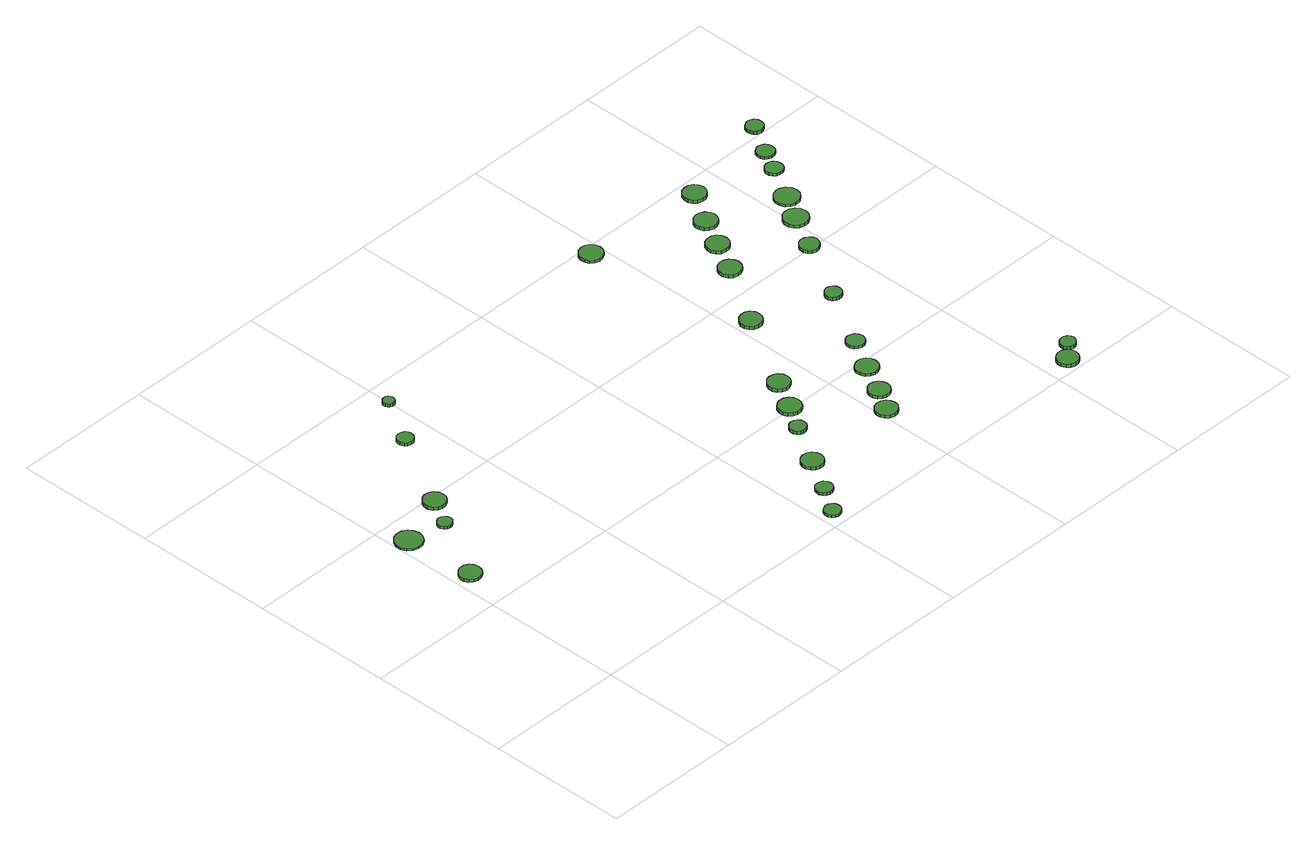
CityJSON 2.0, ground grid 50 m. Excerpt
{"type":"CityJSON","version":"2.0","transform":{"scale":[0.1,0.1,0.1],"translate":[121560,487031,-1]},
"CityObjects":{
"tree1":{"type":"SolitaryVegetationObject","attributes":{"function":"something"},"geometry":[{"type":"MultiSurface","lod":"1","boundaries":[[[0,1,2,3,4,5,6,7,8,9,10,11,12,13,14]],[[15,16,17,18,19,20,21,22,23,24,25,26,27,28,29]],[[0,29,28,1]],[[1,28,27,2]],[[2,27,26,3]],[[3,26,25,4]],[[4,25,24,5]],[[5,24,23,6]],[[6,23,22,7]],[[7,22,21,8]],[[8,21,20,9]],[[9,20,19,10]],[[10,19,18,11]],[[11,18,17,12]],[[12,17,16,13]],[[13,16,15,14]],[[14,15,29,0]]]}]},
"tree2":{"type":"SolitaryVegetationObject","attributes":{"function":"something"},"geometry":[{"type":"MultiSurface","lod":"1","boundaries":[[[30,31,32,33,34,35,36,37,38,39,40,41,42,43,44]],[[45,46,47,48,49,50,51,52,53,54,55,56,57,58,59]],[[30,59,58,31]],[[31,58,57,32]],[[32,57,56,33]],[[33,56,55,34]],[[34,55,54,35]],[[35,54,53,36]],[[36,53,52,37]],[[37,52,51,38]],[[38,51,50,39]],[[39,50,49,40]],[[40,49,48,41]],[[41,48,47,42]],[[42,47,46,43]],[[43,46,45,44]],[[44,45,59,30]]]}]},
"tree3":{"type":"SolitaryVegetationObject","attributes":{"function":"something"},"geometry":[{"type":"MultiSurface","lod":"1","boundaries":[[[60,61,62,63,64,65,66,67,68,69,70,71,72,73,74]],[[75,76,77,78,79,80,81,82,83,84,85,86,87,88,89]],[[60,89,88,61]],[[61,88,87,62]],[[62,87,86,63]],[[63,86,85,64]],[[64,85,84,65]],[[65,84,83,66]],[[66,83,82,67]],[[67,82,81,68]],[[68,81,80,69]],[[69,80,79,70]],[[70,79,78,71]],[[71,78,77,72]],[[72,77,76,73]],[[73,76,75,74]],[[74,75,89,60]]]}]},
"tree4":{"type":"SolitaryVegetationObject","attributes":{"function":"something"},"geometry":[{"type":"MultiSurface","lod":"1","boundaries":[[[90,91,92,93,94,95,96,97,98,99,100,101,102,103,104]],[[105,106,107,108,109,110,111,112,113,114,115,116,117,118,119]],[[90,119,118,91]],[[91,118,117,92]],[[92,117,116,93]],[[93,116,115,94]],[[94,115,114,95]],[[95,114,113,96]],[[96,113,112,97]],[[97,112,111,98]],[[98,111,110,99]],[[99,110,109,100]],[[100,109,108,101]],[[101,108,107,102]],[[102,107,106,103]],[[103,106,105,104]],[[104,105,119,90]]]}]},
"tree5":{"type":"SolitaryVegetationObject","attributes":{"function":"something"},"geometry":[{"type":"MultiSurface","lod":"1","boundaries":[[[120,121,122,123,124,125,126,127,128,129,130,131,132,133,134]],[[135,136,137,138,139,140,141,142,143,144,145,146,147,148,149]],[[120,149,148,121]],[[121,148,147,122]],[[122,147,146,123]],[[123,146,145,124]],[[124,145,144,125]],[[125,144,143,126]],[[126,143,142,127]],[[127,142,141,128]],[[128,141,140,129]],[[129,140,139,130]],[[130,139,138,131]],[[131,138,137,132]],[[132,137,136,133]],[[133,136,135,134]],[[134,135,149,120]]]}]},
"tree6":{"type":"SolitaryVegetationObject","attributes":{"function":"something"},"geometry":[{"type":"MultiSurface","lod":"1","boundaries":[[[150,151,152,153,154,155,156,157,158,159,160,161,162,163,164]],[[165,166,167,168,169,170,171,172,173,174,175,176,177,178,179]],[[150,179,178,151]],[[151,178,177,152]],[[152,177,176,153]],[[153,176,175,154]],[[154,175,174,155]],[[155,174,173,156]],[[156,173,172,157]],[[157,172,171,158]],[[158,171,170,159]],[[159,170,169,160]],[[160,169,168,161]],[[161,168,167,162]],[[162,167,166,163]],[[163,166,165,164]],[[164,165,179,150]]]}]},
"tree7":{"type":"SolitaryVegetationObject","attributes":{"function":"something"},"geometry":[{"type":"MultiSurface","lod":"1","boundaries":[[[180,181,182,183,184,185,186,187,188,189,190,191,192,193,194]],[[195,196,197,198,199,200,201,202,203,204,205,206,207,208,209]],[[180,209,208,181]],[[181,208,207,182]],[[182,207,206,183]],[[183,206,205,184]],[[184,205,204,185]],[[185,204,203,186]],[[186,203,202,187]],[[187,202,201,188]],[[188,201,200,189]],[[189,200,199,190]],[[190,199,198,191]],[[191,198,197,192]],[[192,197,196,193]],[[193,196,195,194]],[[194,195,209,180]]]}]},
"tree8":{"type":"SolitaryVegetationObject","attributes":{"function":"something"},"geometry":[{"type":"MultiSurface","lod":"1","boundaries":[[[210,211,212,213,214,215,216,217,218,219,220,221,222,223,224]],[[225,226,227,228,229,230,231,232,233,234,235,236,237,238,239]],[[210,239,238,211]],[[211,238,237,212]],[[212,237,236,213]],[[213,236,235,214]],[[214,235,234,215]],[[215,234,233,216]],[[216,233,232,217]],[[217,232,231,218]],[[218,231,230,219]],[[219,230,229,220]],[[220,229,228,221]],[[221,228,227,222]],[[222,227,226,223]],[[223,226,225,224]],[[224,225,239,210]]]}]},
"tree9":{"type":"SolitaryVegetationObject","attributes":{"function":"something"},"geometry":[{"type":"MultiSurface","lod":"1","boundaries":[[[240,241,242,243,244,245,246,247,248,249,250,251,252,253,254]],[[255,256,257,258,259,260,261,262,263,264,265,266,267,268,269]],[[240,269,268,241]],[[241,268,267,242]],[[242,267,266,243]],[[243,266,265,244]],[[244,265,264,245]],[[245,264,263,246]],[[246,263,262,247]],[[247,262,261,248]],[[248,261,260,249]],[[249,260,259,250]],[[250,259,258,251]],[[251,258,257,252]],[[252,257,256,253]],[[253,256,255,254]],[[254,255,269,240]]]}]},
"tree10":{"type":"SolitaryVegetationObject","attributes":{"function":"something"},"geometry":[{"type":"MultiSurface","lod":"1","boundaries":[[[270,271,272,273,274,275,276,277,278,279,280,281,282,283,284]],[[285,286,287,288,289,290,291,292,293,294,295,296,297,298,299]],[[270,299,298,271]],[[271,298,297,272]],[[272,297,296,273]],[[273,296,295,274]],[[274,295,294,275]],[[275,294,293,276]],[[276,293,292,277]],[[277,292,291,278]],[[278,291,290,279]],[[279,290,289,280]],[[280,289,288,281]],[[281,288,287,282]],[[282,287,286,283]],[[283,286,285,284]],[[284,285,299,270]]]}]},
"tree11":{"type":"SolitaryVegetationObject","attributes":{"function":"something"},"geometry":[{"type":"MultiSurface","lod":"1","boundaries":[[[300,301,302,303,304,305,306,307,308,309,310,311,312,313,314]],[[315,316,317,318,319,320,321,322,323,324,325,326,327,328,329]],[[300,329,328,301]],[[301,328,327,302]],[[302,327,326,303]],[[303,326,325,304]],[[304,325,324,305]],[[305,324,323,306]],[[306,323,322,307]],[[307,322,321,308]],[[308,321,320,309]],[[309,320,319,310]],[[310,319,318,311]],[[311,318,317,312]],[[312,317,316,313]],[[313,316,315,314]],[[314,315,329,300]]]}]},
"tree12":{"type":"SolitaryVegetationObject","attributes":{"function":"something"},"geometry":[{"type":"MultiSurface","lod":"1","boundaries":[[[330,331,332,333,334,335,336,337,338,339,340,341,342,343,344]],[[345,346,347,348,349,350,351,352,353,354,355,356,357,358,359]],[[330,359,358,331]],[[331,358,357,332]],[[332,357,356,333]],[[333,356,355,334]],[[334,355,354,335]],[[335,354,353,336]],[[336,353,352,337]],[[337,352,351,338]],[[338,351,350,339]],[[339,350,349,340]],[[340,349,348,341]],[[341,348,347,342]],[[342,347,346,343]],[[343,346,345,344]],[[344,345,359,330]]]}]},
"tree13":{"type":"SolitaryVegetationObject","attributes":{"function":"something"},"geometry":[{"type":"MultiSurface","lod":"1","boundaries":[[[360,361,362,363,364,365,366,367,368,369,370,371,372,373,374]],[[375,376,377,378,379,380,381,382,383,384,385,386,387,388,389]],[[360,389,388,361]],[[361,388,387,362]],[[362,387,386,363]],[[363,386,385,364]],[[364,385,384,365]],[[365,384,383,366]],[[366,383,382,367]],[[367,382,381,368]],[[368,381,380,369]],[[369,380,379,370]],[[370,379,378,371]],[[371,378,377,372]],[[372,377,376,373]],[[373,376,375,374]],[[374,375,389,360]]]}]},
"tree14":{"type":"SolitaryVegetationObject","attributes":{"function":"something"},"geometry":[{"type":"MultiSurface","lod":"1","boundaries":[[[390,391,392,393,394,395,396,397,398,399,400,401,402,403,404]],[[405,406,407,408,409,410,411,412,413,414,415,416,417,418,419]],[[390,419,418,391]],[[391,418,417,392]],[[392,417,416,393]],[[393,416,415,394]],[[394,415,414,395]],[[395,414,413,396]],[[396,413,412,397]],[[397,412,411,398]],[[398,411,410,399]],[[399,410,409,400]],[[400,409,408,401]],[[401,408,407,402]],[[402,407,406,403]],[[403,406,405,404]],[[404,405,419,390]]]}]},
"tree15":{"type":"SolitaryVegetationObject","attributes":{"function":"something"},"geometry":[{"type":"MultiSurface","lod":"1","boundaries":[[[420,421,422,423,424,425,426,427,428,429,430,431,432,433,434]],[[435,436,437,438,439,440,441,442,443,444,445,446,447,448,449]],[[420,449,448,421]],[[421,448,447,422]],[[422,447,446,423]],[[423,446,445,424]],[[424,445,444,425]],[[425,444,443,426]],[[426,443,442,427]],[[427,442,441,428]],[[428,441,440,429]],[[429,440,439,430]],[[430,439,438,431]],[[431,438,437,432]],[[432,437,436,433]],[[433,436,435,434]],[[434,435,449,420]]]}]},
"tree16":{"type":"SolitaryVegetationObject","attributes":{"function":"something"},"geometry":[{"type":"MultiSurface","lod":"1","boundaries":[[[450,451,452,453,454,455,456,457,458,459,460,461,462,463,464]],[[465,466,467,468,469,470,471,472,473,474,475,476,477,478,479]],[[450,479,478,451]],[[451,478,477,452]],[[452,477,476,453]],[[453,476,475,454]],[[454,475,474,455]],[[455,474,473,456]],[[456,473,472,457]],[[457,472,471,458]],[[458,471,470,459]],[[459,470,469,460]],[[460,469,468,461]],[[461,468,467,462]],[[462,467,466,463]],[[463,466,465,464]],[[464,465,479,450]]]}]},
"tree17":{"type":"SolitaryVegetationObject","attributes":{"function":"something"},"geometry":[{"type":"MultiSurface","lod":"1","boundaries":[[[480,481,482,483,484,485,486,487,488,489,490,491,492,493,494]],[[495,496,497,498,499,500,501,502,503,504,505,506,507,508,509]],[[480,509,508,481]],[[481,508,507,482]],[[482,507,506,483]],[[483,506,505,484]],[[484,505,504,485]],[[485,504,503,486]],[[486,503,502,487]],[[487,502,501,488]],[[488,501,500,489]],[[489,500,499,490]],[[490,499,498,491]],[[491,498,497,492]],[[492,497,496,493]],[[493,496,495,494]],[[494,495,509,480]]]}]},
"tree18":{"type":"SolitaryVegetationObject","attributes":{"function":"something"},"geometry":[{"type":"MultiSurface","lod":"1","boundaries":[[[510,511,512,513,514,515,516,517,518,519,520,521,522,523,524]],[[525,526,527,528,529,530,531,532,533,534,535,536,537,538,539]],[[510,539,538,511]],[[511,538,537,512]],[[512,537,536,513]],[[513,536,535,514]],[[514,535,534,515]],[[515,534,533,516]],[[516,533,532,517]],[[517,532,531,518]],[[518,531,530,519]],[[519,530,529,520]],[[520,529,528,521]],[[521,528,527,522]],[[522,527,526,523]],[[523,526,525,524]],[[524,525,539,510]]]}]},
"tree19":{"type":"SolitaryVegetationObject","attributes":{"function":"something"},"geometry":[{"type":"MultiSurface","lod":"1","boundaries":[[[540,541,542,543,544,545,546,547,548,549,550,551,552,553,554]],[[555,556,557,558,559,560,561,562,563,564,565,566,567,568,569]],[[540,569,568,541]],[[541,568,567,542]],[[542,567,566,543]],[[543,566,565,544]],[[544,565,564,545]],[[545,564,563,546]],[[546,563,562,547]],[[547,562,561,548]],[[548,561,560,549]],[[549,560,559,550]],[[550,559,558,551]],[[551,558,557,552]],[[552,557,556,553]],[[553,556,555,554]],[[554,555,569,540]]]}]},
"tree20":{"type":"SolitaryVegetationObject","attributes":{"function":"something"},"geometry":[{"type":"MultiSurface","lod":"1","boundaries":[[[570,571,572,573,574,575,576,577,578,579,580,581,582,583,584]],[[585,586,587,588,589,590,591,592,593,594,595,596,597,598,599]],[[570,599,598,571]],[[571,598,597,572]],[[572,597,596,573]],[[573,596,595,574]],[[574,595,594,575]],[[575,594,593,576]],[[576,593,592,577]],[[577,592,591,578]],[[578,591,590,579]],[[579,590,589,580]],[[580,589,588,581]],[[581,588,587,582]],[[582,587,586,583]],[[583,586,585,584]],[[584,585,599,570]]]}]},
"tree21":{"type":"SolitaryVegetationObject","attributes":{"function":"something"},"geometry":[{"type":"MultiSurface","lod":"1","boundaries":[[[600,601,602,603,604,605,606,607,608,609,610,611,612,613,614]],[[615,616,617,618,619,620,621,622,623,624,625,626,627,628,629]],[[600,629,628,601]],[[601,628,627,602]],[[602,627,626,603]],[[603,626,625,604]],[[604,625,624,605]],[[605,624,623,606]],[[606,623,622,607]],[[607,622,621,608]],[[608,621,620,609]],[[609,620,619,610]],[[610,619,618,611]],[[611,618,617,612]],[[612,617,616,613]],[[613,616,615,614]],[[614,615,629,600]]]}]},
"tree22":{"type":"SolitaryVegetationObject","attributes":{"function":"something"},"geometry":[{"type":"MultiSurface","lod":"1","boundaries":[[[630,631,632,633,634,635,636,637,638,639,640,641,642,643,644]],[[645,646,647,648,649,650,651,652,653,654,655,656,657,658,659]],[[630,659,658,631]],[[631,658,657,632]],[[632,657,656,633]],[[633,656,655,634]],[[634,655,654,635]],[[635,654,653,636]],[[636,653,652,637]],[[637,652,651,638]],[[638,651,650,639]],[[639,650,649,640]],[[640,649,648,641]],[[641,648,647,642]],[[642,647,646,643]],[[643,646,645,644]],[[644,645,659,630]]]}]},
"tree23":{"type":"SolitaryVegetationObject","attributes":{"function":"something"},"geometry":[{"type":"MultiSurface","lod":"1","boundaries":[[[660,661,662,663,664,665,666,667,668,669,670,671,672,673,674]],[[675,676,677,678,679,680,681,682,683,684,685,686,687,688,689]],[[660,689,688,661]],[[661,688,687,662]],[[662,687,686,663]],[[663,686,685,664]],[[664,685,684,665]],[[665,684,683,666]],[[666,683,682,667]],[[667,682,681,668]],[[668,681,680,669]],[[669,680,679,670]],[[670,679,678,671]],[[671,678,677,672]],[[672,677,676,673]],[[673,676,675,674]],[[674,675,689,660]]]}]},
"tree24":{"type":"SolitaryVegetationObject","attributes":{"function":"something"},"geometry":[{"type":"MultiSurface","lod":"1","boundaries":[[[690,691,692,693,694,695,696,697,698,699,700,701,702,703,704]],[[705,706,707,708,709,710,711,712,713,714,715,716,717,718,719]],[[690,719,718,691]],[[691,718,717,692]],[[692,717,716,693]],[[693,716,715,694]],[[694,715,714,695]],[[695,714,713,696]],[[696,713,712,697]],[[697,712,711,698]],[[698,711,710,699]],[[699,710,709,700]],[[700,709,708,701]],[[701,708,707,702]],[[702,707,706,703]],[[703,706,705,704]],[[704,705,719,690]]]}]},
"tree25":{"type":"SolitaryVegetationObject","attributes":{"function":"something"},"geometry":[{"type":"MultiSurface","lod":"1","boundaries":[[[720,721,722,723,724,725,726,727,728,729,730,731,732,733,734]],[[735,736,737,738,739,740,741,742,743,744,745,746,747,748,749]],[[720,749,748,721]],[[721,748,747,722]],[[722,747,746,723]],[[723,746,745,724]],[[724,745,744,725]],[[725,744,743,726]],[[726,743,742,727]],[[727,742,741,728]],[[728,741,740,729]],[[729,740,739,730]],[[730,739,738,731]],[[731,738,737,732]],[[732,737,736,733]],[[733,736,735,734]],[[734,735,749,720]]]}]},
"tree26":{"type":"SolitaryVegetationObject","attributes":{"function":"something"},"geometry":[{"type":"MultiSurface","lod":"1","boundaries":[[[750,751,752,753,754,755,756,757,758,759,760,761,762,763,764]],[[765,766,767,768,769,770,771,772,773,774,775,776,777,778,779]],[[750,779,778,751]],[[751,778,777,752]],[[752,777,776,753]],[[753,776,775,754]],[[754,775,774,755]],[[755,774,773,756]],[[756,773,772,757]],[[757,772,771,758]],[[758,771,770,759]],[[759,770,769,760]],[[760,769,768,761]],[[761,768,767,762]],[[762,767,766,763]],[[763,766,765,764]],[[764,765,779,750]]]}]},
"tree27":{"type":"SolitaryVegetationObject","attributes":{"function":"something"},"geometry":[{"type":"MultiSurface","lod":"1","boundaries":[[[780,781,782,783,784,785,786,787,788,789,790,791,792,793,794]],[[795,796,797,798,799,800,801,802,803,804,805,806,807,808,809]],[[780,809,808,781]],[[781,808,807,782]],[[782,807,806,783]],[[783,806,805,784]],[[784,805,804,785]],[[785,804,803,786]],[[786,803,802,787]],[[787,802,801,788]],[[788,801,800,789]],[[789,800,799,790]],[[790,799,798,791]],[[791,798,797,792]],[[792,797,796,793]],[[793,796,795,794]],[[794,795,809,780]]]}]},
"tree28":{"type":"SolitaryVegetationObject","attributes":{"function":"something"},"geometry":[{"type":"MultiSurface","lod":"1","boundaries":[[[810,811,812,813,814,815,816,817,818,819,820,821,822,823,824]],[[825,826,827,828,829,830,831,832,833,834,835,836,837,838,839]],[[810,839,838,811]],[[811,838,837,812]],[[812,837,836,813]],[[813,836,835,814]],[[814,835,834,815]],[[815,834,833,816]],[[816,833,832,817]],[[817,832,831,818]],[[818,831,830,819]],[[819,830,829,820]],[[820,829,828,821]],[[821,828,827,822]],[[822,827,826,823]],[[823,826,825,824]],[[824,825,839,810]]]}]},
"tree29":{"type":"SolitaryVegetationObject","attributes":{"function":"something"},"geometry":[{"type":"MultiSurface","lod":"1","boundaries":[[[840,841,842,843,844,845,846,847,848,849,850,851,852,853,854]],[[855,856,857,858,859,860,861,862,863,864,865,866,867,868,869]],[[840,869,868,841]],[[841,868,867,842]],[[842,867,866,843]],[[843,866,865,844]],[[844,865,864,845]],[[845,864,863,846]],[[846,863,862,847]],[[847,862,861,848]],[[848,861,860,849]],[[849,860,859,850]],[[850,859,858,851]],[[851,858,857,852]],[[852,857,856,853]],[[853,856,855,854]],[[854,855,869,840]]]}]},
"tree30":{"type":"SolitaryVegetationObject","attributes":{"function":"something"},"geometry":[{"type":"MultiSurface","lod":"1","boundaries":[[[870,871,872,873,874,875,876,877,878,879,880,881,882,883,884]],[[885,886,887,888,889,890,891,892,893,894,895,896,897,898,899]],[[870,899,898,871]],[[871,898,897,872]],[[872,897,896,873]],[[873,896,895,874]],[[874,895,894,875]],[[875,894,893,876]],[[876,893,892,877]],[[877,892,891,878]],[[878,891,890,879]],[[879,890,889,880]],[[880,889,888,881]],[[881,888,887,882]],[[882,887,886,883]],[[883,886,885,884]],[[884,885,899,870]]]}]},
"tree31":{"type":"SolitaryVegetationObject","attributes":{"function":"something"},"geometry":[{"type":"MultiSurface","lod":"1","boundaries":[[[900,901,902,903,904,905,906,907,908,909,910,911,912,913,914]],[[915,916,917,918,919,920,921,922,923,924,925,926,927,928,929]],[[900,929,928,901]],[[901,928,927,902]],[[902,927,926,903]],[[903,926,925,904]],[[904,925,924,905]],[[905,924,923,906]],[[906,923,922,907]],[[907,922,921,908]],[[908,921,920,909]],[[909,920,919,910]],[[910,919,918,911]],[[911,918,917,912]],[[912,917,916,913]],[[913,916,915,914]],[[914,915,929,900]]]}]}
},
"vertices":[
[99,652,17],[95,668,17],[86,681,17],[72,689,17],[56,690,17],[41,685,17],[30,675,17],[23,660,17],[23,644,17],[30,630,17],[41,619,17],[56,614,17],[72,616,17],[86,624,17],[95,637,17],[95,637,6],[86,624,6],[72,616,6],[56,614,6],[41,619,6],[30,630,6],[23,644,6],[23,660,6],[30,675,6],[41,685,6],[56,690,6],[72,689,6],[86,681,6],[95,668,6],[99,652,6],
[96,902,13],[92,921,13],[81,937,13],[64,947,13],[44,949,13],[26,943,13],[11,929,13],[3,912,13],[3,892,13],[11,874,13],[26,861,13],[44,855,13],[64,857,13],[81,867,13],[92,883,13],[92,883,6],[81,867,6],[64,857,6],[44,855,6],[26,861,6],[11,874,6],[3,892,6],[3,912,6],[11,929,6],[26,943,6],[44,949,6],[64,947,6],[81,937,6],[92,921,6],[96,902,6],
[213,881,16],[211,891,16],[204,900,16],[195,905,16],[185,906,16],[175,903,16],[167,896,16],[162,886,16],[162,875,16],[167,866,16],[175,859,16],[185,855,16],[195,856,16],[204,862,16],[211,870,16],[211,870,6],[204,862,6],[195,856,6],[185,855,6],[175,859,6],[167,866,6],[162,875,6],[162,886,6],[167,896,6],[175,903,6],[185,906,6],[195,905,6],[204,900,6],[211,891,6],[213,881,6],
[281,976,18],[278,992,18],[268,1005,18],[254,1013,18],[238,1015,18],[223,1010,18],[211,999,18],[204,984,18],[204,968,18],[211,953,18],[223,942,18],[238,937,18],[254,939,18],[268,947,18],[278,960,18],[278,960,6],[268,947,6],[254,939,6],[238,937,6],[223,942,6],[211,953,6],[204,968,6],[204,984,6],[211,999,6],[223,1010,6],[238,1015,6],[254,1013,6],[268,1005,6],[278,992,6],[281,976,6],
[424,1247,24],[422,1258,24],[415,1267,24],[405,1273,24],[393,1274,24],[382,1271,24],[374,1263,24],[369,1252,24],[369,1241,24],[374,1230,24],[382,1222,24],[393,1219,24],[405,1220,24],[415,1226,24],[422,1235,24],[422,1235,12],[415,1226,12],[405,1220,12],[393,1219,12],[382,1222,12],[374,1230,12],[369,1241,12],[369,1252,12],[374,1263,12],[382,1271,12],[393,1274,12],[405,1273,12],[415,1267,12],[422,1258,12],[424,1247,12],
[508,1405,30],[506,1413,30],[502,1420,30],[495,1424,30],[486,1424,30],[479,1422,30],[473,1417,30],[469,1409,30],[469,1401,30],[473,1394,30],[479,1388,30],[486,1386,30],[495,1386,30],[502,1390,30],[506,1397,30],[506,1397,17],[502,1390,17],[495,1386,17],[486,1386,17],[479,1388,17],[473,1394,17],[469,1401,17],[469,1409,17],[473,1417,17],[479,1422,17],[486,1424,17],[495,1424,17],[502,1420,17],[506,1413,17],[508,1405,17],
[1080,59,16],[1078,71,16],[1071,81,16],[1060,87,16],[1048,88,16],[1037,84,16],[1028,76,16],[1023,65,16],[1023,53,16],[1028,42,16],[1037,34,16],[1048,30,16],[1060,32,16],[1071,38,16],[1078,48,16],[1078,48,6],[1071,38,6],[1060,32,6],[1048,30,6],[1037,34,6],[1028,42,6],[1023,53,6],[1023,65,6],[1028,76,6],[1037,84,6],[1048,88,6],[1060,87,6],[1071,81,6],[1078,71,6],[1080,59,6],
[1141,152,17],[1139,164,17],[1131,174,17],[1121,180,17],[1109,181,17],[1097,178,17],[1088,169,17],[1084,158,17],[1084,146,17],[1088,135,17],[1097,127,17],[1109,123,17],[1121,125,17],[1131,131,17],[1139,141,17],[1139,141,6],[1131,131,6],[1121,125,6],[1109,123,6],[1097,127,6],[1088,135,6],[1084,146,6],[1084,158,6],[1088,169,6],[1097,178,6],[1109,181,6],[1121,180,6],[1131,174,6],[1139,164,6],[1141,152,6],
[1222,271,17],[1219,286,17],[1210,299,17],[1196,307,17],[1180,309,17],[1165,304,17],[1154,293,17],[1147,279,17],[1147,263,17],[1154,249,17],[1165,238,17],[1180,233,17],[1196,235,17],[1210,243,17],[1219,255,17],[1219,255,6],[1210,243,6],[1196,235,6],[1180,233,6],[1165,238,6],[1154,249,6],[1147,263,6],[1147,279,6],[1154,293,6],[1165,304,6],[1180,309,6],[1196,307,6],[1210,299,6],[1219,286,6],[1222,271,6],
[1301,416,20],[1299,428,20],[1292,437,20],[1281,443,20],[1269,445,20],[1258,441,20],[1249,433,20],[1244,422,20],[1244,410,20],[1249,399,20],[1258,391,20],[1269,388,20],[1281,389,20],[1292,395,20],[1299,404,20],[1299,404,7],[1292,395,7],[1281,389,7],[1269,388,7],[1258,391,7],[1249,399,7],[1244,410,7],[1244,422,7],[1249,433,7],[1258,441,7],[1269,445,7],[1281,443,7],[1292,437,7],[1299,428,7],[1301,416,7],
[1368,505,19],[1364,521,19],[1355,534,19],[1340,542,19],[1324,544,19],[1309,539,19],[1296,528,19],[1290,513,19],[1290,497,19],[1296,482,19],[1309,471,19],[1324,465,19],[1340,467,19],[1355,475,19],[1364,489,19],[1364,489,6],[1355,475,6],[1340,467,6],[1324,465,6],[1309,471,6],[1296,482,6],[1290,497,6],[1290,513,6],[1296,528,6],[1309,539,6],[1324,544,6],[1340,542,6],[1355,534,6],[1364,521,6],[1368,505,6],
[1428,609,19],[1425,624,19],[1416,637,19],[1402,645,19],[1386,647,19],[1371,642,19],[1360,631,19],[1353,617,19],[1353,601,19],[1360,587,19],[1371,576,19],[1386,571,19],[1402,573,19],[1416,581,19],[1425,594,19],[1425,594,6],[1416,581,6],[1402,573,6],[1386,571,6],[1371,576,6],[1360,587,6],[1353,601,6],[1353,617,6],[1360,631,6],[1371,642,6],[1386,647,6],[1402,645,6],[1416,637,6],[1425,624,6],[1428,609,6],
[1565,283,16],[1562,298,16],[1552,311,16],[1539,319,16],[1523,321,16],[1508,316,16],[1496,305,16],[1490,291,16],[1490,275,16],[1496,261,16],[1508,250,16],[1523,245,16],[1539,247,16],[1552,255,16],[1562,268,16],[1562,268,5],[1552,255,5],[1539,247,5],[1523,245,5],[1508,250,5],[1496,261,5],[1490,275,5],[1490,291,5],[1496,305,5],[1508,316,5],[1523,321,5],[1539,319,5],[1552,311,5],[1562,298,5],[1565,283,5],
[1616,364,16],[1613,379,16],[1604,392,16],[1591,399,16],[1575,401,16],[1561,396,16],[1549,386,16],[1543,372,16],[1543,356,16],[1549,342,16],[1561,332,16],[1575,327,16],[1591,329,16],[1604,336,16],[1613,349,16],[1613,349,5],[1604,336,5],[1591,329,5],[1575,327,5],[1561,332,5],[1549,342,5],[1543,356,5],[1543,372,5],[1549,386,5],[1561,396,5],[1575,401,5],[1591,399,5],[1604,392,5],[1613,379,5],[1616,364,5],
[1674,469,15],[1671,485,15],[1661,498,15],[1647,507,15],[1631,508,15],[1616,503,15],[1603,492,15],[1597,477,15],[1597,461,15],[1603,446,15],[1616,435,15],[1631,430,15],[1647,432,15],[1661,440,15],[1671,453,15],[1671,453,5],[1661,440,5],[1647,432,5],[1631,430,5],[1616,435,5],[1603,446,5],[1597,461,5],[1597,477,5],[1603,492,5],[1616,503,5],[1631,508,5],[1647,507,5],[1661,498,5],[1671,485,5],[1674,469,5],
[1589,880,22],[1586,896,22],[1577,909,22],[1563,917,22],[1547,918,22],[1532,913,22],[1521,903,22],[1514,888,22],[1514,873,22],[1521,858,22],[1532,848,22],[1547,843,22],[1563,844,22],[1577,852,22],[1586,865,22],[1586,865,10],[1577,852,10],[1563,844,10],[1547,843,10],[1532,848,10],[1521,858,10],[1514,873,10],[1514,888,10],[1521,903,10],[1532,913,10],[1547,918,10],[1563,917,10],[1577,909,10],[1586,896,10],[1589,880,10],
[1735,582,15],[1732,595,15],[1725,606,15],[1713,612,15],[1700,614,15],[1688,610,15],[1678,601,15],[1672,589,15],[1672,576,15],[1678,564,15],[1688,555,15],[1700,551,15],[1713,552,15],[1725,559,15],[1732,569,15],[1732,569,5],[1725,559,5],[1713,552,5],[1700,551,5],[1688,555,5],[1678,564,5],[1672,576,5],[1672,589,5],[1678,601,5],[1688,610,5],[1700,614,5],[1713,612,5],[1725,606,5],[1732,595,5],[1735,582,5],
[1496,1466,15],[1492,1483,15],[1482,1497,15],[1468,1505,15],[1451,1507,15],[1435,1502,15],[1422,1490,15],[1416,1475,15],[1416,1458,15],[1422,1442,15],[1435,1431,15],[1451,1426,15],[1468,1428,15],[1482,1436,15],[1492,1450,15],[1492,1450,5],[1482,1436,5],[1468,1428,5],[1451,1426,5],[1435,1431,5],[1422,1442,5],[1416,1458,5],[1416,1475,5],[1422,1490,5],[1435,1502,5],[1451,1507,5],[1468,1505,5],[1482,1497,5],[1492,1483,5],[1496,1466,5],
[1729,1101,24],[1725,1117,24],[1716,1130,24],[1701,1138,24],[1685,1140,24],[1669,1135,24],[1657,1124,24],[1651,1109,24],[1651,1093,24],[1657,1078,24],[1669,1067,24],[1685,1062,24],[1701,1063,24],[1716,1072,24],[1725,1085,24],[1725,1085,12],[1716,1072,12],[1701,1063,12],[1685,1062,12],[1669,1067,12],[1657,1078,12],[1651,1093,12],[1651,1109,12],[1657,1124,12],[1669,1135,12],[1685,1140,12],[1701,1138,12],[1716,1130,12],[1725,1117,12],[1729,1101,12],
[1849,787,24],[1847,799,24],[1840,809,24],[1829,815,24],[1817,816,24],[1806,812,24],[1797,804,24],[1792,793,24],[1792,781,24],[1797,770,24],[1806,762,24],[1817,759,24],[1829,760,24],[1840,766,24],[1847,776,24],[1847,776,11],[1840,766,11],[1829,760,11],[1817,759,11],[1806,762,11],[1797,770,11],[1792,781,11],[1792,793,11],[1797,804,11],[1806,812,11],[1817,816,11],[1829,815,11],[1840,809,11],[1847,799,11],[1849,787,11],
[2122,46,23],[2119,61,23],[2110,73,23],[2097,81,23],[2081,83,23],[2067,78,23],[2055,68,23],[2049,53,23],[2049,38,23],[2055,24,23],[2067,13,23],[2081,9,23],[2097,10,23],[2110,18,23],[2119,31,23],[2119,31,10],[2110,18,10],[2097,10,10],[2081,9,10],[2067,13,10],[2055,24,10],[2049,38,10],[2049,53,10],[2055,68,10],[2067,78,10],[2081,83,10],[2097,81,10],[2110,73,10],[2119,61,10],[2122,46,10],
[1793,1214,19],[1789,1230,19],[1780,1243,19],[1765,1252,19],[1749,1253,19],[1733,1248,19],[1721,1237,19],[1715,1222,19],[1715,1206,19],[1721,1191,19],[1733,1180,19],[1749,1175,19],[1765,1176,19],[1780,1185,19],[1789,1198,19],[1789,1198,7],[1780,1185,7],[1765,1176,7],[1749,1175,7],[1733,1180,7],[1721,1191,7],[1715,1206,7],[1715,1222,7],[1721,1237,7],[1733,1248,7],[1749,1253,7],[1765,1252,7],[1780,1243,7],[1789,1230,7],[1793,1214,7],
[2170,101,21],[2168,112,21],[2161,121,21],[2152,126,21],[2141,127,21],[2130,124,21],[2122,117,21],[2117,106,21],[2117,95,21],[2122,85,21],[2130,78,21],[2141,74,21],[2152,76,21],[2161,81,21],[2168,90,21],[2168,90,9],[2161,81,9],[2152,76,9],[2141,74,9],[2130,78,9],[2122,85,9],[2117,95,9],[2117,106,9],[2122,117,9],[2130,124,9],[2141,127,9],[2152,126,9],[2161,121,9],[2168,112,9],[2170,101,9],
[1853,1320,17],[1849,1336,17],[1840,1350,17],[1825,1358,17],[1809,1360,17],[1793,1355,17],[1781,1344,17],[1775,1329,17],[1775,1312,17],[1781,1297,17],[1793,1286,17],[1809,1281,17],[1825,1283,17],[1840,1291,17],[1849,1304,17],[1849,1304,5],[1840,1291,5],[1825,1283,5],[1809,1281,5],[1793,1286,5],[1781,1297,5],[1775,1312,5],[1775,1329,5],[1781,1344,5],[1793,1355,5],[1809,1360,5],[1825,1358,5],[1840,1350,5],[1849,1336,5],[1853,1320,5],
[1975,1004,24],[1972,1017,24],[1964,1028,24],[1952,1035,24],[1938,1037,24],[1924,1033,24],[1914,1023,24],[1908,1011,24],[1908,997,24],[1914,984,24],[1924,974,24],[1938,970,24],[1952,972,24],[1964,979,24],[1972,990,24],[1972,990,12],[1964,979,12],[1952,972,12],[1938,970,12],[1924,974,12],[1914,984,12],[1908,997,12],[1908,1011,12],[1914,1023,12],[1924,1033,12],[1938,1037,12],[1952,1035,12],[1964,1028,12],[1972,1017,12],[1975,1004,12],
[1926,1438,18],[1922,1454,18],[1913,1467,18],[1898,1475,18],[1882,1477,18],[1866,1472,18],[1854,1461,18],[1848,1446,18],[1848,1430,18],[1854,1415,18],[1866,1404,18],[1882,1399,18],[1898,1400,18],[1913,1409,18],[1922,1422,18],[1922,1422,5],[1913,1409,5],[1898,1400,5],[1882,1399,5],[1866,1404,5],[1854,1415,5],[1848,1430,5],[1848,1446,5],[1854,1461,5],[1866,1472,5],[1882,1477,5],[1898,1475,5],[1913,1467,5],[1922,1454,5],[1926,1438,5],
[2058,1131,17],[2054,1149,17],[2044,1163,17],[2028,1172,17],[2010,1174,17],[1993,1168,17],[1980,1156,17],[1973,1140,17],[1973,1122,17],[1980,1106,17],[1993,1094,17],[2010,1088,17],[2028,1090,17],[2044,1099,17],[2054,1114,17],[2054,1114,6],[2044,1099,6],[2028,1090,6],[2010,1088,6],[1993,1094,6],[1980,1106,6],[1973,1122,6],[1973,1140,6],[1980,1156,6],[1993,1168,6],[2010,1174,6],[2028,1172,6],[2044,1163,6],[2054,1149,6],[2058,1131,6],
[2115,1223,15],[2112,1241,15],[2101,1255,15],[2085,1264,15],[2067,1266,15],[2050,1261,15],[2037,1248,15],[2030,1232,15],[2030,1214,15],[2037,1197,15],[2050,1185,15],[2067,1180,15],[2085,1182,15],[2101,1191,15],[2112,1205,15],[2112,1205,6],[2101,1191,6],[2085,1182,6],[2067,1180,6],[2050,1185,6],[2037,1197,6],[2030,1214,6],[2030,1232,6],[2037,1248,6],[2050,1261,6],[2067,1266,6],[2085,1264,6],[2101,1255,6],[2112,1241,6],[2115,1223,6],
[2176,1347,16],[2173,1360,16],[2166,1370,16],[2155,1376,16],[2142,1377,16],[2130,1374,16],[2120,1365,16],[2115,1353,16],[2115,1341,16],[2120,1329,16],[2130,1321,16],[2142,1317,16],[2155,1318,16],[2166,1324,16],[2173,1335,16],[2173,1335,6],[2166,1324,6],[2155,1318,6],[2142,1317,6],[2130,1321,6],[2120,1329,6],[2115,1341,6],[2115,1353,6],[2120,1365,6],[2130,1374,6],[2142,1377,6],[2155,1376,6],[2166,1370,6],[2173,1360,6],[2176,1347,6],
[2218,1424,16],[2216,1436,16],[2208,1447,16],[2197,1453,16],[2184,1455,16],[2172,1451,16],[2162,1442,16],[2157,1430,16],[2157,1417,16],[2162,1405,16],[2172,1397,16],[2184,1393,16],[2197,1394,16],[2208,1400,16],[2216,1411,16],[2216,1411,6],[2208,1400,6],[2197,1394,6],[2184,1393,6],[2172,1397,6],[2162,1405,6],[2157,1417,6],[2157,1430,6],[2162,1442,6],[2172,1451,6],[2184,1455,6],[2197,1453,6],[2208,1447,6],[2216,1436,6],[2218,1424,6],
[2283,1532,17],[2281,1544,17],[2273,1555,17],[2263,1561,17],[2250,1562,17],[2238,1558,17],[2229,1550,17],[2224,1538,17],[2224,1526,17],[2229,1515,17],[2238,1506,17],[2250,1502,17],[2263,1504,17],[2273,1510,17],[2281,1520,17],[2281,1520,5],[2273,1510,5],[2263,1504,5],[2250,1502,5],[2238,1506,5],[2229,1515,5],[2224,1526,5],[2224,1538,5],[2229,1550,5],[2238,1558,5],[2250,1562,5],[2263,1561,5],[2273,1555,5],[2281,1544,5],[2283,1532,5]
]}
